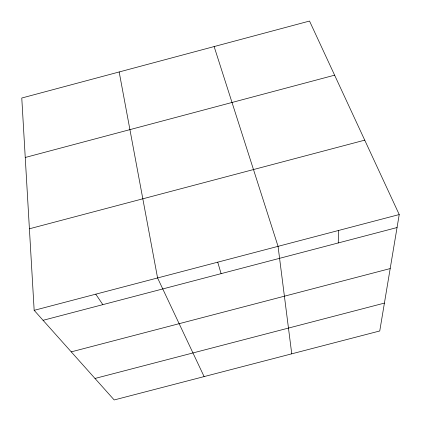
<?xml version="1.0" encoding="UTF-8"?>
<svg xmlns="http://www.w3.org/2000/svg" width="421" height="421" viewBox="0 0 421 421"><rect width="100%" height="100%" fill="white"/><g stroke="black" fill="none" stroke-linecap="round" stroke-linejoin="round"><path stroke-width="0.63" d="M338.237 242.954L338.552 230.471M399.224 214.552L379.753 330.969L114.191 399.95L34.164 310.335L21.776 98.019L309.524 21.05L399.224 214.552L34.164 310.335M25.244 157.486L334.616 75.175M29.407 228.787L364.733 140.151M43.068 320.307L397.056 227.54M71.249 351.867L390.188 268.572M94.999 378.453L384.415 303.099M95.778 294.168L102.829 304.646M204.111 376.595L157.58 277.955L119.169 71.965M214.131 46.563L278.055 246.343L291.748 353.829M217.731 262.172L221.093 273.65"/></g></svg>
